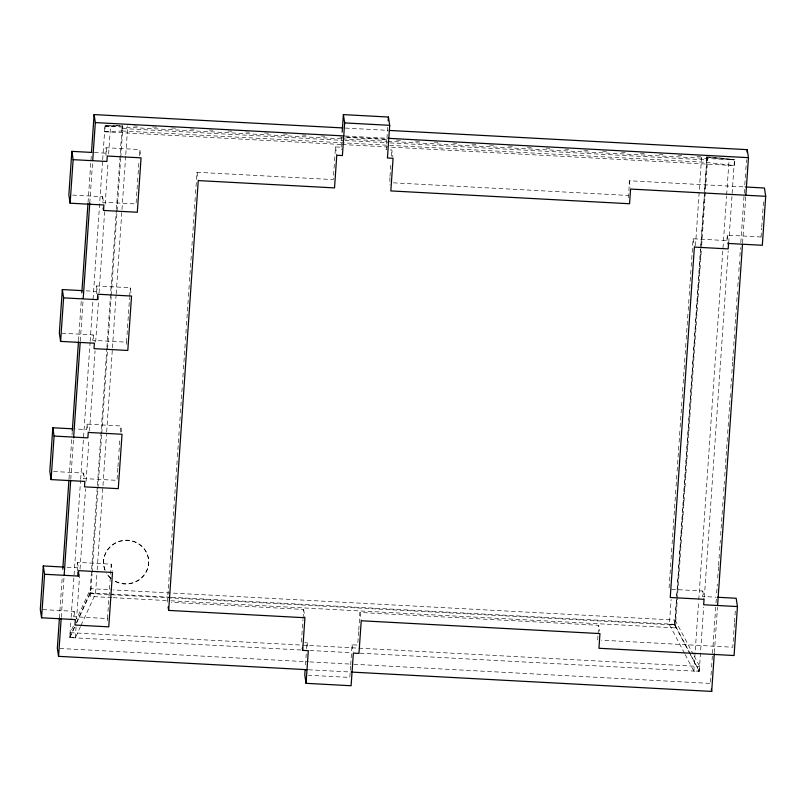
<?xml version="1.0" encoding="UTF-8"?>
<svg xmlns="http://www.w3.org/2000/svg" width="806" height="806" viewBox="0 0 806 806"><rect width="100%" height="100%" fill="white"/><g stroke="black" fill="none" stroke-linecap="round" stroke-linejoin="round"><path stroke-width="0.6" stroke-dasharray="4.03 3.02" d="M340.958 144.455L104.75 131.771L105.062 126.129L119.993 125.454M104.75 131.771L122.18 130.975L122.421 126.461M708.121 156.868L734.538 159.941L734.226 165.573L706.61 162.369L706.922 156.727M59.412 618.192L62.264 576.753M69.014 478.794L71.956 436.086M72.046 434.837L72.218 432.318M78.535 340.646L81.466 297.938M88.045 202.487L91.33 154.772M61.246 617.406L64.017 577.217M70.757 479.258L73.618 437.819M80.278 341.109L83.129 299.671M89.788 202.961L92.559 162.772M80.479 626.554L75.301 637.878L69.779 637.224L71.069 618.424M71.16 617.164L80.57 480.527M80.66 479.278L90.071 342.641M90.151 341.381L102.584 160.868M102.674 159.618L105.002 125.766L119.772 125.232M42.799 609.618L74.081 611.301L73.709 616.741L107.49 618.555L107.853 620.932M77.628 571.333L77.457 562.336L111.238 564.15L112.326 571.263M53.569 471.49L83.602 473.102L83.23 478.542L117.011 480.356L117.857 467.994M121.666 431.875L120.759 425.951L86.977 424.137L86.595 429.578L75.341 428.973M61.84 333.221L93.123 334.903L92.74 340.344L126.532 342.157L126.895 344.525M96.478 293.747L96.488 285.929L130.27 287.752L131.187 293.676M72.611 195.092L102.634 196.704L102.261 202.145L136.043 203.958L136.98 190.357M105.999 155.548L106.009 147.73L139.791 149.543L140.879 156.666M75.301 637.878L76.076 626.594M79.703 573.943L76.59 619.068L90.655 588.692L112.014 589.841M80.046 568.925L85.567 488.698M86.091 481.182L88.942 439.814M89.547 431.039L95.068 350.812M95.672 342.036L104.649 211.666M105.173 204.14L108.014 162.772M108.619 153.996L110.523 126.421L124.064 125.927M76.52 622.504L90.01 593.065L97.325 486.29M97.435 485.182L106.835 348.293M106.936 347.185L116.336 210.295M116.447 209.197L122.21 124.99L122.754 128.557L120.769 157.402M111.863 597.619L90.524 596.47L92.086 573.892M92.166 572.643L101.677 434.646M101.758 433.396L111.178 296.648M111.268 295.399L120.678 158.661M81.003 625.416L95.521 593.72L97.083 571.142M97.163 569.882L106.583 433.144M106.674 431.895L112.377 349.099M112.457 347.839L116.084 295.157M116.175 293.898L125.676 155.901M125.766 154.651L127.751 125.796M107.49 618.555L108.941 597.538M109.022 596.299L109.959 582.698M110.049 581.458L111.238 564.15M117.948 466.755L118.885 453.153M118.966 451.914L119.903 438.313M120.326 432.127L120.759 425.951M126.532 342.157L126.955 335.971M127.036 334.742L129.595 297.636M129.675 296.406L130.27 287.752M137.07 189.118L138.007 175.517M138.088 174.277L139.025 160.676M139.367 155.729L139.791 149.543M167.396 602.112L168.263 589.589M168.343 588.33L170.247 560.764M170.328 559.505L171.275 545.722M171.366 544.473L173.26 516.898M173.35 515.649L174.298 501.866M174.388 500.607L176.282 473.041M176.373 471.782L177.32 457.999M177.411 456.75L179.305 429.175M179.395 427.926L180.343 414.143M180.433 412.884L182.327 385.318M182.418 384.069L183.365 370.276M183.446 369.027L185.35 341.462M185.43 340.203L186.388 326.42M186.468 325.171L188.372 297.595M188.453 296.346L189.4 282.553M189.491 281.304L191.395 253.739M191.475 252.48L192.422 238.697M192.513 237.448L194.407 209.872M194.498 208.623L195.445 194.84M195.536 193.581L196.996 172.282L333.251 179.597L334.47 162.016M301.404 642.08L302.955 619.482M303.046 618.222L303.65 609.437L171.144 602.314M334.55 160.767L335.508 146.954L341.14 147.256L341.502 149.624M305.474 664.98L306.25 653.686M306.602 648.659L307.036 642.382L304.779 642.261M341.14 147.256L341.825 137.211M350.61 666.149L349.824 677.443L308.537 675.227M350.691 664.89L352.071 644.8L357.703 645.102L358.66 631.289M386.87 139.629L386.175 149.674L391.807 149.976L392.895 157.089M386.961 138.37L387.736 127.076M358.741 630.04L359.96 612.459L598.687 625.285L599.593 631.209M389.903 177.602L389.923 184.997M389.993 176.343L390.94 162.53M391.373 156.253L391.807 149.976M597.669 639.974L598.012 635.078M598.092 633.848L598.687 625.285M628.65 197.813L629.305 180.756L744.412 186.932M669.071 587.937L670.975 560.301M671.055 559.052L672.013 545.229M672.093 543.979L673.997 516.344M674.088 515.094L675.992 487.459M676.073 486.209L677.03 472.387M677.111 471.137L679.015 443.502M679.105 442.252L680.052 428.429M680.143 427.18L682.047 399.544M682.128 398.295L683.085 384.482M683.166 383.223L685.07 355.587M685.16 354.338L686.108 340.525M686.198 339.266L688.102 311.63M688.183 310.381L689.14 296.568M689.221 295.308L691.125 267.683M691.216 266.423L693.12 238.788L726.901 240.611L727.445 244.168M684.536 653.364L669.403 624.539L671.126 599.452M695.487 245.689L701.623 156.616M170.842 600.792L675.327 627.884L674.783 624.328L700.787 246.727M700.877 245.477L706.922 157.664M685.12 654.472L693.845 671.096L699.255 671.035L674.803 624.479L700.646 249.386M700.726 248.127L707.033 156.555M675.327 627.884L701.593 246.525M701.683 245.266L707.557 159.961L707.013 156.404M693.845 671.096L698.681 600.893M698.772 599.644L726.569 195.999M726.659 194.75L729.077 159.648L734.478 159.578L728.785 242.314M671.489 589.327L702.761 591.01L702.389 596.45L716.151 597.186M726.901 240.611L727.274 235.161L761.055 236.984L761.418 239.352M699.255 671.035L703.658 607.099M704.353 597.075L728.181 251.089M710.549 682.158L711.507 668.345M711.587 667.086L712.454 654.532M712.544 653.273L715.909 604.298M716 603.039L716.343 598.012M716.695 592.994L717.3 584.199M717.733 577.922L718.509 566.618M718.599 565.359L719.546 551.546M719.637 550.286L720.322 540.242M720.675 535.224L721.531 522.661M721.622 521.401L722.569 507.589M722.66 506.329L723.355 496.284M723.697 491.267L724.393 481.212M724.735 476.195L725.602 463.631M725.692 462.382L726.549 449.819M726.639 448.559L727.586 434.746M727.677 433.487L728.624 419.674M728.715 418.425L729.581 405.861M729.662 404.602L730.448 393.308M730.79 388.28L731.485 378.236M731.828 373.208L732.604 361.904M732.694 360.645L733.641 346.832M733.732 345.583L734.679 331.76M734.77 330.51L735.636 317.947M735.717 316.698L736.674 302.875M736.765 301.625L737.45 291.57M737.802 286.553L738.487 276.508M738.84 271.481L739.525 261.436M739.878 256.409L740.482 247.613M740.825 242.596L744.714 186.075M744.804 184.826L745.752 171.013M745.842 169.754L746.537 159.709M714.368 652.487L717.481 607.281M742.568 243.059L745.772 196.593M734.447 623.37L732.805 647.228L601.427 640.176M734.528 622.121L735.485 608.308M761.055 236.984L761.66 228.189M761.751 226.939L763.655 199.314M301.021 649.999L69.83 637.576L70.253 632.66L73.386 625.899M76.63 622.927L90.232 593.609L90.655 588.692M689.926 653.716L674.662 625.003L675.085 620.086L113.273 589.911M360.07 653.172L699.316 671.388L699.729 666.471L693.865 655.429M69.779 637.224L74.444 627.038M69.83 637.576L76.107 624.056M669.403 624.539L674.803 624.479M345.3 128.073L388.008 130.36M345.27 136.013L386.719 138.239M345.593 136.99L387.001 139.216M133.796 125.948L137.564 126.149M152.646 126.955L157.674 127.227M171.497 127.973L176.524 128.235M190.357 128.98L194.125 129.182M209.207 129.998L212.975 130.199M228.058 131.005L231.826 131.207M245.659 131.952L249.427 132.154M264.509 132.96L269.536 133.232M283.359 133.977L288.387 134.249M302.21 134.995L305.988 135.196M321.07 136.002L324.838 136.204M339.92 137.02L386.427 139.509M396.481 140.053L401.509 140.325M415.332 141.07L420.359 141.332M434.182 142.078L437.95 142.279M453.032 143.095L456.811 143.297M471.893 144.103L476.92 144.375M489.484 145.05L494.511 145.322M508.334 146.057L513.362 146.329M527.195 147.075L532.222 147.347M546.045 148.082L549.813 148.284M564.895 149.1L568.663 149.301M583.745 150.107L588.773 150.379M602.596 151.125L606.374 151.327M621.456 152.133L625.224 152.334M640.307 153.15L645.334 153.422M659.157 154.158L662.925 154.359M678.007 155.175L681.785 155.377M696.868 156.183L700.636 156.394M105.062 126.129L341.27 138.813M342.53 138.884L386.507 141.241M387.757 141.312L734.538 159.941M122.754 128.557L343.628 140.415M344.877 140.486L388.804 142.843M390.054 142.914L707.557 159.961M122.18 130.975L706.61 162.369M342.218 144.526L734.226 165.573M94.373 152.566L105.636 153.17M393.328 182.821L628.287 195.445M86.111 290.835L96.116 291.369M67.069 567.233L77.084 567.777M170.298 597.226L89.98 592.914L90.524 596.47M171.557 597.296L674.783 624.328M90.232 593.609L674.662 625.003M113.112 597.689L169.592 600.722M70.253 632.66L699.729 666.471M309.816 650.472L351.275 652.699M59.846 648.467L308.537 661.827M309.796 661.897L352.504 664.194M353.753 664.255L710.459 683.417M308.507 669.766L351.215 672.063M712.03 157.11L734.478 159.578M706.62 157.17L729.077 159.648M105.002 125.766L110.523 126.421M90.01 593.065L95.521 593.72M675.085 620.086L693.271 654.321M690.51 654.825L699.316 671.388M727.274 235.161L728.543 243.462M693.12 238.788L694.389 247.089M702.761 591.01L704.041 599.311M629.305 180.756L630.393 187.869M335.508 146.954L336.777 155.256M359.96 612.459L361.229 620.761M352.071 644.8L353.169 651.913M303.65 609.437L304.92 617.739M307.036 642.382L307.942 648.316M196.996 172.282L198.085 179.395M106.009 147.73L106.916 153.664M102.634 196.704L103.722 203.817M96.488 285.929L97.576 293.052M93.123 334.903L94.211 342.016M86.977 424.137L88.066 431.25M83.602 473.102L84.509 479.036M77.457 562.336L78.545 569.449M74.081 611.301L74.988 617.235M105.072 570.305A22.588 21.782 -8.7 0 1 124.789 540.524A22.588 21.782 -8.7 0 1 148.022 567.364A22.588 21.782 -8.7 0 1 114.271 580.925M110.422 578.073A22.588 21.782 -8.7 0 1 106.654 573.479M105.022 570.013A22.588 21.782 -8.7 0 1 124.739 540.222A22.588 21.782 -8.7 0 1 147.982 567.071A22.588 21.782 -8.7 0 1 114.22 580.632M111.268 578.567A22.588 21.782 -8.7 0 1 106.614 573.177"/><path stroke-width="1.21" d="M43.302 565.963L40.3 609.487L41.569 617.789L75.351 619.602L74.978 625.043L108.76 626.856L112.508 572.451L78.726 570.638L78.353 576.078L44.572 574.265L43.302 565.963L63.321 567.031M52.813 427.764L49.821 471.288L51.09 479.59L84.872 481.404L84.499 486.844L118.281 488.658L122.028 434.253L88.247 432.439L87.864 437.88L54.083 436.066L52.813 427.764L72.832 428.832M62.334 289.555L59.342 333.09L60.611 341.391L94.393 343.205L94.02 348.645L127.801 350.459L131.549 296.054L97.758 294.23L97.385 299.671L63.603 297.857L62.334 289.555L82.353 290.634M71.855 151.357L68.853 194.891L70.122 203.193L103.903 205.006L103.531 210.447L137.312 212.26L141.06 157.845L107.279 156.032L106.906 161.472L73.124 159.659L71.855 151.357L91.874 152.435M41.569 617.789L44.572 574.265M51.09 479.59L54.083 436.066M60.611 341.391L63.603 297.857M70.122 203.193L73.124 159.659M59.412 618.192L57.337 648.336L58.566 656.346L307.257 669.695M62.787 569.217L68.933 480.044M72.298 431.069L78.444 341.895M81.819 292.921L87.955 203.747M91.501 152.253L94.101 114.583L342.792 127.932M58.566 656.346L61.155 618.665M64.188 574.708L70.676 480.517M73.618 437.819L80.187 342.369M83.219 298.411L89.788 202.961M92.73 160.263L95.33 122.583L94.101 114.583M306.058 683.327L308.305 650.684L302.673 650.382L304.92 617.739L168.666 610.414L198.266 180.584L334.53 187.899L336.777 155.256L342.409 155.558L344.656 122.915L343.386 114.613L388.421 117.031L389.701 125.333L387.444 157.976L393.076 158.278L390.829 190.921L629.557 203.747L630.574 189.057L765.7 196.311L762.325 245.286L728.543 243.462L728.171 248.913L694.389 247.089L670.249 597.488L704.041 599.311L703.658 604.752L737.44 606.565L734.075 655.53L598.939 648.276L599.956 633.587L361.229 620.761L358.972 653.404L353.35 653.102L351.094 685.745L306.058 683.327L304.789 675.025L305.131 670.008M342.177 132.184L343.386 114.613M388.17 120.799L388.421 117.031M747.051 152.173L747.222 149.654L389.268 130.431M351.215 672.063L711.688 691.417L714.287 653.747M717.652 604.762L742.487 244.319M745.852 195.344L748.452 157.664L747.222 149.654M344.656 122.915L389.701 125.333M95.33 122.583L344.011 135.942M387.978 138.3L748.452 157.664M745.661 187.002L764.431 188.01L765.7 196.311M717.411 597.256L736.17 598.264L737.44 606.565M711.335 689.13L711.688 691.417M302.31 648.014L302.673 650.382M168.122 606.858L168.666 610.414M103.168 208.069L103.531 210.447M77.809 572.522L78.353 576.078"/></g></svg>
